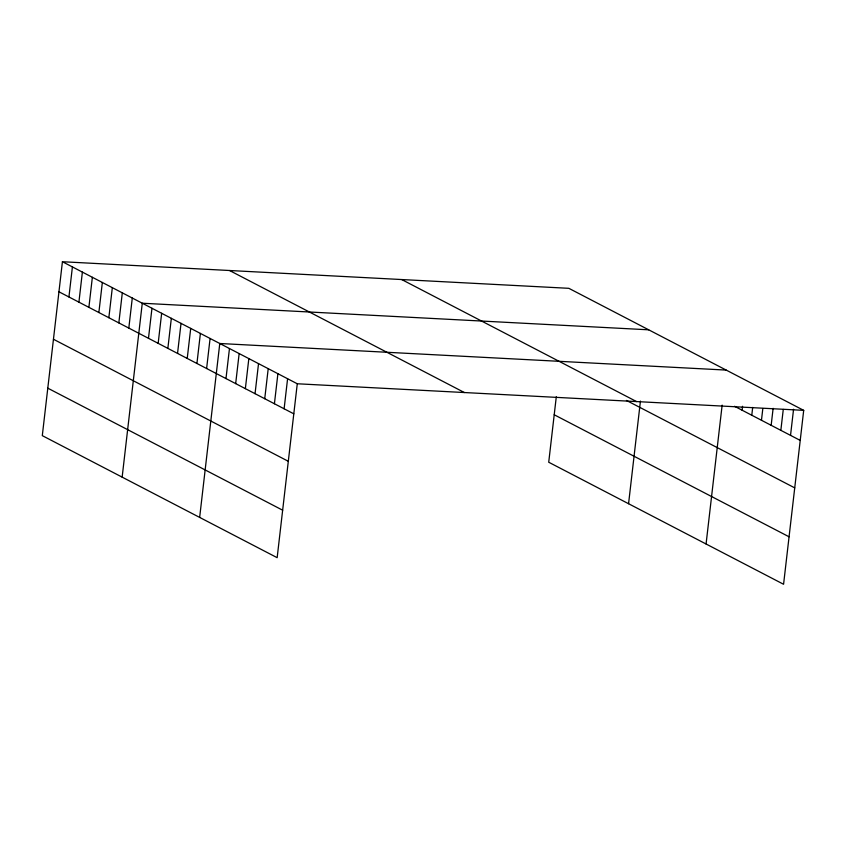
<?xml version="1.0" encoding="UTF-8"?>
<svg xmlns="http://www.w3.org/2000/svg" width="846" height="846" viewBox="0 0 846 846"><rect width="100%" height="100%" fill="white"/><g stroke="black" fill="none" stroke-linecap="round" stroke-linejoin="round"><path stroke-width="1.27" d="M62.424 261.731L42.3 435.648L277.16 557.683L297.274 383.767L62.424 261.731L568.84 288.317L803.7 410.352L783.576 584.269L548.726 462.233L556.298 396.742M68.928 296.978L72.407 266.924M78.911 302.159L82.39 272.105M88.893 307.352L92.362 277.298M98.866 312.534L102.345 282.479M108.848 317.715L112.328 287.672M118.831 322.908L122.31 292.853M128.814 328.089L132.293 298.035M122.152 477.133L142.276 303.228L648.692 329.813M148.484 338.315L151.963 308.261M158.17 343.349L161.649 313.295M167.857 348.383L171.336 318.329M177.544 353.417L181.023 323.362M187.23 358.45L190.71 328.396M196.928 363.484L200.396 333.43M206.614 368.518L210.083 338.463M199.656 517.403L219.78 343.497L726.196 370.083M225.988 378.585L229.467 348.531M235.674 383.619L239.154 353.565M245.361 388.652L248.84 358.598M255.048 393.686L258.527 363.632M264.735 398.72L268.214 368.666M274.421 403.754L277.9 373.699M284.119 408.787L287.587 378.733M628.567 503.719L640.443 401.089M706.072 543.999L722.146 405.139M742.101 410.204L742.545 406.292M751.787 415.238L752.686 407.402M761.474 420.272L762.828 408.512M771.161 425.305L773.128 408.322M780.847 430.339L783.269 409.432M790.534 435.373L793.559 409.242M297.274 383.767L803.7 410.352M734.561 406.292L800.221 440.406M401.723 279.55L636.583 401.586M626.421 400.422L794.732 487.878M554.215 414.762L789.075 536.798M229.541 270.509L464.401 392.544M58.945 291.785L293.805 413.821M53.457 339.257L288.306 461.292M47.788 388.166L282.649 510.201"/></g></svg>
